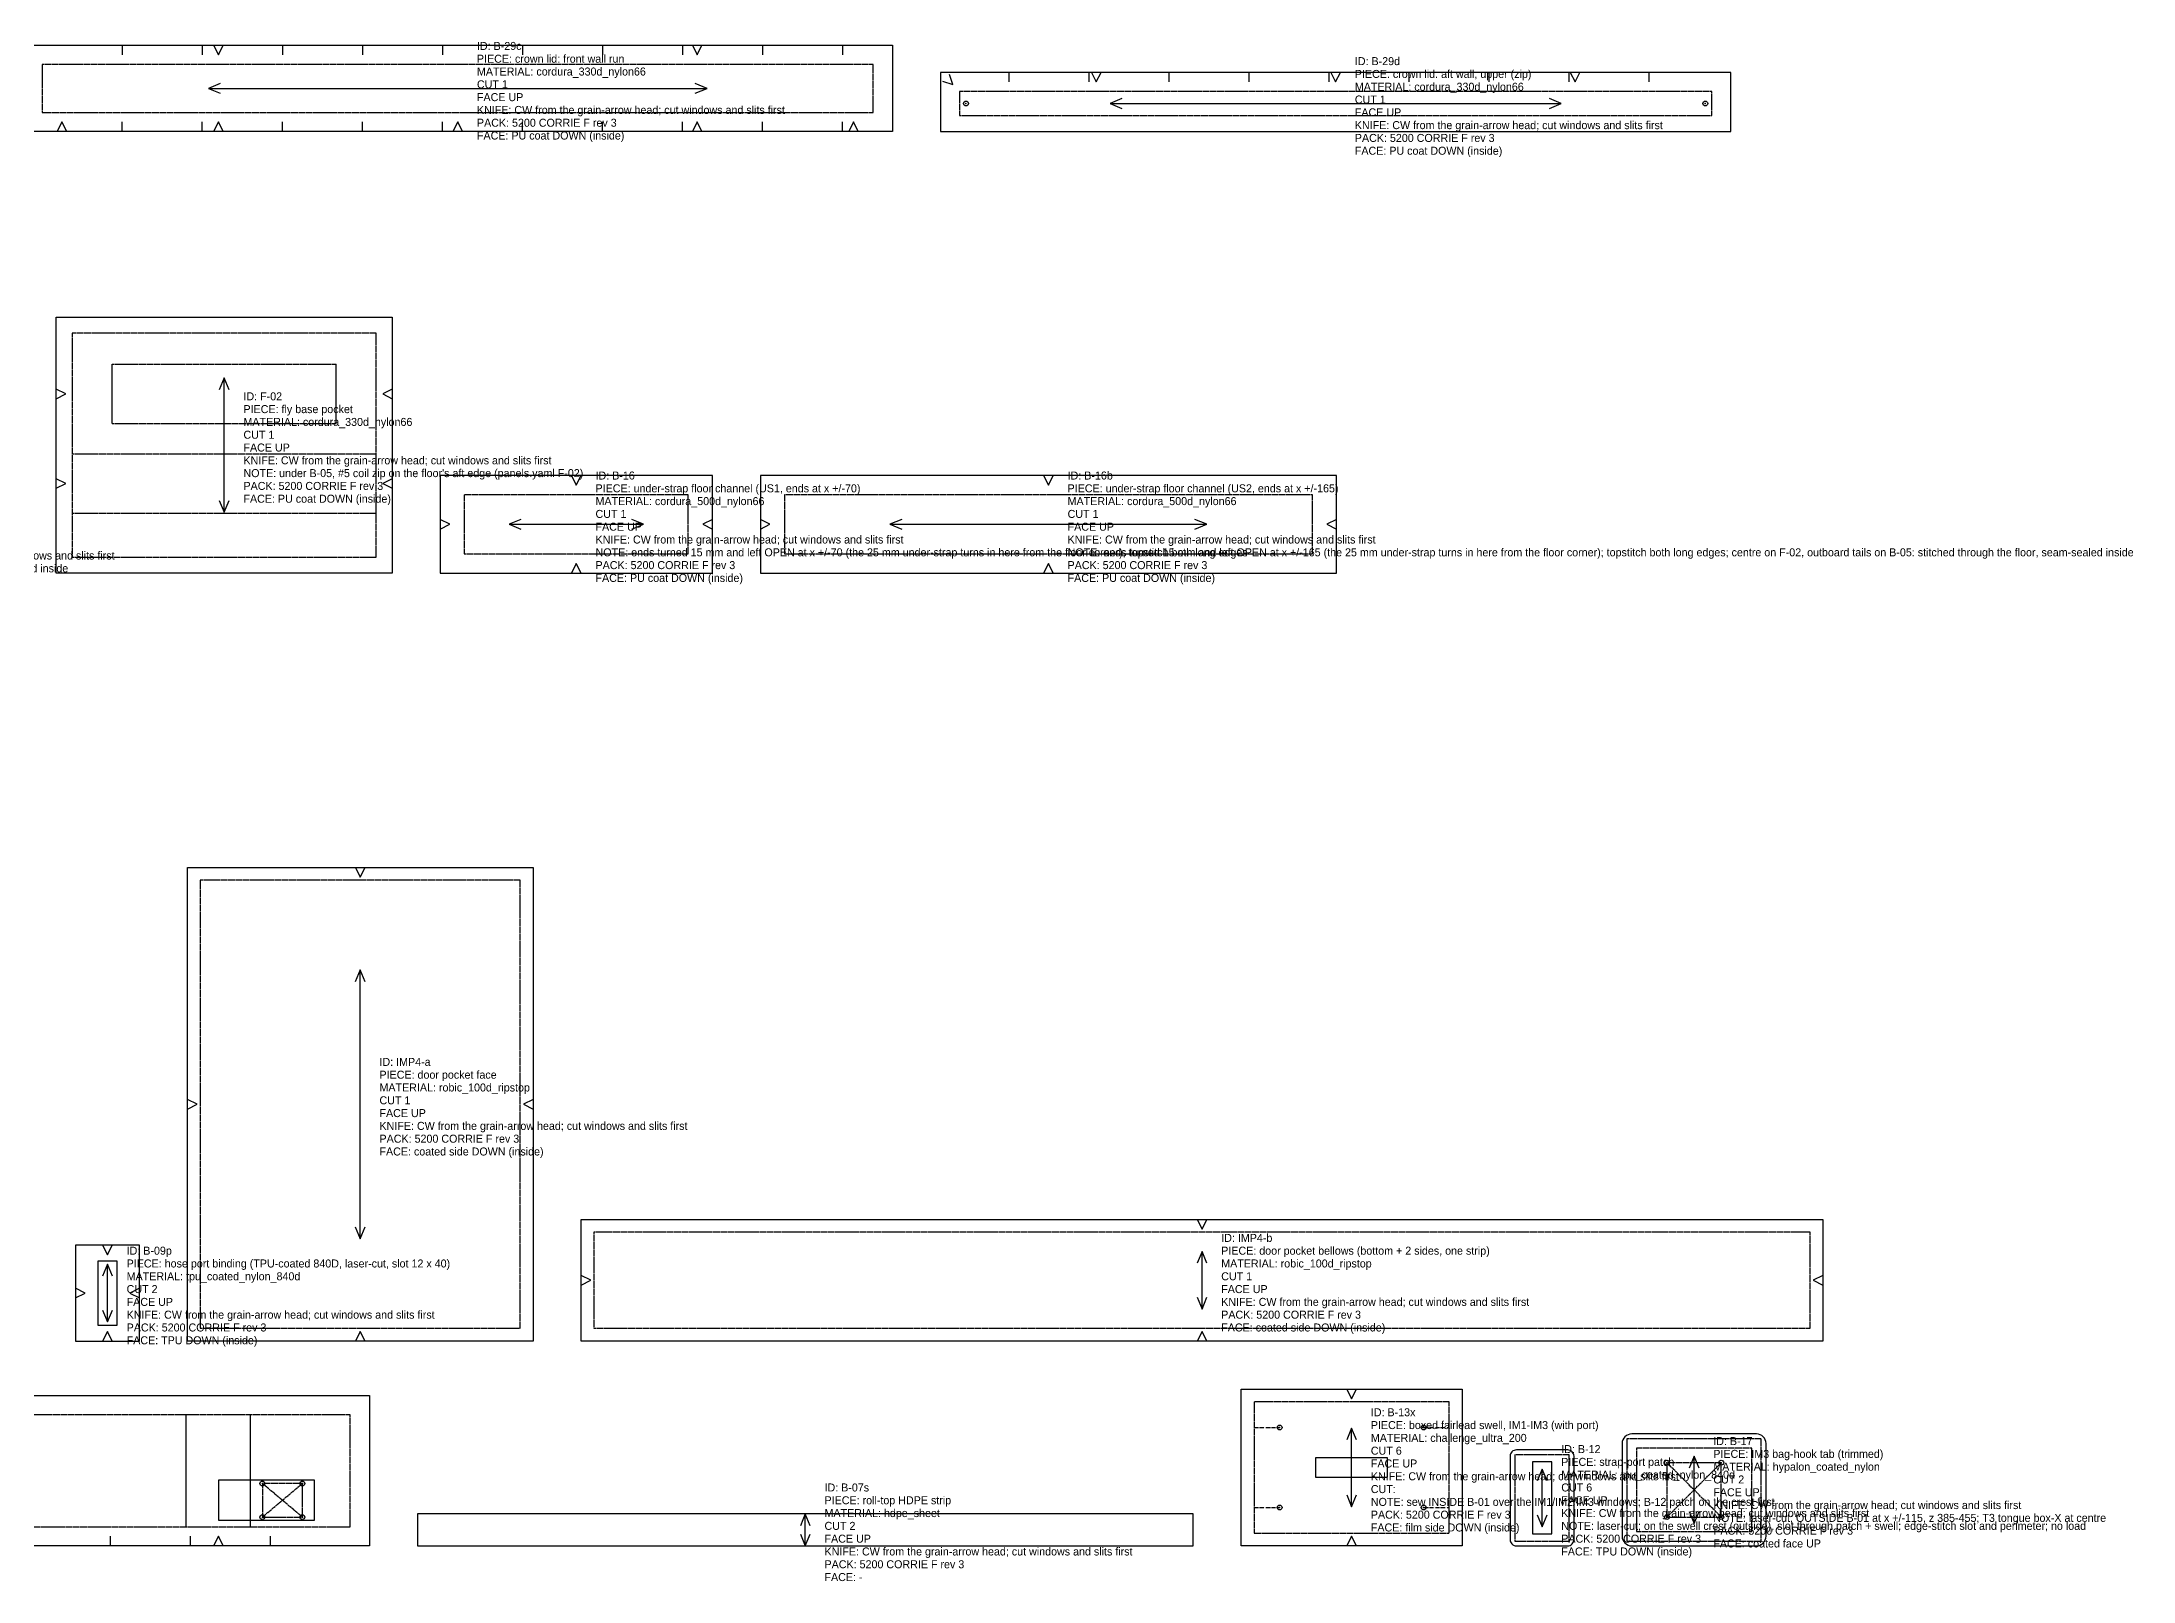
# Model space of a CAD drawing. Header units: millimetres. Extents: x 0 to 2340, y 0 to 5815.
# Drawn here: x 869 to 2176, y 1300 to 2262 of the extents above; entities that cross this region are included whole.
import ezdxf

# ---------------------------------------------------------------- set-up
doc = ezdxf.new("R2010")
doc.units = ezdxf.units.MM
doc.linetypes.add('DASHDOT', pattern=[3.556, 2.54, -0.508, 0, -0.508])
doc.linetypes.add('DASHED', pattern=[1.524, 1.27, -0.254])
for name, color, linetype in [('CUT', 7, 'Continuous'), ('DRILL', 4, 'Continuous'), ('GRAIN', 5, 'Continuous'), ('INTERNAL', 6, 'Continuous'), ('NOTCH', 1, 'Continuous'), ('SEW', 3, 'Continuous'), ('TEXT', 2, 'Continuous')]:
    doc.layers.add(name, color=color, linetype=linetype)

# ---------------------------------------------------------------- blocks, each defined once
blk = doc.blocks.new('B-07_10')
at = {"layer": 'CUT'}
blk.add_lwpolyline([(-12, -12), (-12, 82), (1061.7, 82), (1061.7, -12)], close=True, dxfattribs=at)
at = {"layer": 'DRILL'}
for centre in [(390, 27), (415, 27), (994.8, 27), (1019.8, 27), (390, 6), (415, 6), (994.8, 6), (1019.8, 6)]:
    blk.add_circle(centre, 1.5, dxfattribs=at)
for p in [(390, 27), (415, 27), (994.8, 27), (1019.8, 27), (390, 6), (415, 6), (994.8, 6), (1019.8, 6)]:
    blk.add_point(p, dxfattribs=at)
at = {"layer": 'GRAIN'}
for points in [[(528, 48.6), (524.8, 56), (521.7, 48.6)], [(524.8, 14), (524.8, 56)], [(521.7, 21.4), (524.8, 14), (528, 21.4)]]:
    blk.add_lwpolyline(points, dxfattribs=at)
at = {"layer": 'INTERNAL', "linetype": 'CONTINUOUS'}
for points in [[(422.5, 0), (422.5, 70)], [(462.5, 0), (462.5, 70)], [(947.3, 0), (947.3, 70)], [(987.3, 0), (987.3, 70)]]:
    blk.add_lwpolyline(points, dxfattribs=at)
for points in [[(382.5, 4), (442.5, 4), (442.5, 29), (382.5, 29)], [(967.3, 4), (1027.3, 4), (1027.3, 29), (967.3, 29)]]:
    blk.add_lwpolyline(points, close=True, dxfattribs=at)
at = {"layer": 'NOTCH'}
for points in [[(50, -12), (50, -6)], [(100, -12), (100, -6)], [(150, -12), (150, -6)], [(200, -12), (200, -6)], [(250, -12), (250, -6)], [(300, -12), (300, -6)], [(350, -12), (350, -6)], [(363, -12), (360, -6), (357, -12)], [(400, -12), (400, -6)], [(445.5, -12), (442.5, -6), (439.5, -12)], [(450, -12), (450, -6)], [(500, -12), (500, -6)], [(550, -12), (550, -6)], [(600, -12), (600, -6)], [(650, -12), (650, -6)], [(700, -12), (700, -6)], [(750, -12), (750, -6)], [(800, -12), (800, -6)], [(850, -12), (850, -6)], [(900, -12), (900, -6)], [(950, -12), (950, -6)], [(970.3, -12), (967.3, -6), (964.3, -12)], [(1000, -12), (1000, -6)]]:
    blk.add_lwpolyline(points, dxfattribs=at)
at = {"layer": 'SEW', "linetype": 'DASHED'}
for points in [[(0, 0), (1049.7, 0), (1049.7, 70), (0, 70)], [(390, 6), (415, 6), (415, 27), (390, 27)], [(994.8, 6), (1019.8, 6), (1019.8, 27), (994.8, 27)]]:
    blk.add_lwpolyline(points, close=True, dxfattribs=at)
for points in [[(390, 6), (415, 27)], [(415, 6), (390, 27)], [(994.8, 6), (1019.8, 27)], [(1019.8, 6), (994.8, 27)]]:
    blk.add_lwpolyline(points, dxfattribs=at)
at = {"layer": 'TEXT'}
for s, p in [('PIECE: roll-top hem', (536.8, 51)), ('ID: B-07', (536.8, 59)), ('CUT 1', (536.8, 35)), ('MATERIAL: cordura_330d_nylon66', (536.8, 43)), ('FACE UP', (536.8, 27)), ('KNIFE: CW from the grain-arrow head; cut windows and slits first', (536.8, 19)), ('PACK: 5200 CORRIE F rev 3', (536.8, 11)), ('FACE: PU coat DOWN (inside)', (536.8, 3))]:
    blk.add_text(s, height=5, dxfattribs=at).set_placement(p)
blk = doc.blocks.new('B-07s_11')
at = {"layer": 'CUT'}
blk.add_lwpolyline([(0, 0), (484.8, 0), (484.8, 20), (0, 20)], close=True, dxfattribs=at)
at = {"layer": 'GRAIN'}
for points in [[(245.5, 12.6), (242.4, 20), (239.3, 12.6)], [(242.4, 0), (242.4, 20)], [(239.3, 7.4), (242.4, 0), (245.5, 7.4)]]:
    blk.add_lwpolyline(points, dxfattribs=at)
at = {"layer": 'SEW', "linetype": 'DASHED'}
blk.add_lwpolyline([(0, 0), (484.8, 0), (484.8, 20), (0, 20)], close=True, dxfattribs=at)
at = {"layer": 'TEXT'}
for s, p in [('ID: B-07s', (254.4, 34)), ('PIECE: roll-top HDPE strip', (254.4, 26)), ('CUT 2', (254.4, 10)), ('MATERIAL: hdpe_sheet', (254.4, 18)), ('FACE UP', (254.4, 2)), ('KNIFE: CW from the grain-arrow head; cut windows and slits first', (254.4, -6)), ('PACK: 5200 CORRIE F rev 3', (254.4, -14)), ('FACE: -', (254.4, -22))]:
    blk.add_text(s, height=5, dxfattribs=at).set_placement(p)
blk = doc.blocks.new('B-13x_12')
at = {"layer": 'CUT'}
blk.add_lwpolyline([(-8, -8), (-8, 90), (130, 90), (130, -8)], close=True, dxfattribs=at)
at = {"layer": 'DRILL'}
for centre in [(16, 66), (106, 66), (16, 16), (106, 16)]:
    blk.add_circle(centre, 1.5, dxfattribs=at)
for p in [(16, 66), (106, 66), (16, 16), (106, 16)]:
    blk.add_point(p, dxfattribs=at)
at = {"layer": 'GRAIN'}
for points in [[(64.1, 58.2), (61, 65.6), (57.9, 58.2)], [(61, 16.4), (61, 65.6)], [(57.9, 23.8), (61, 16.4), (64.1, 23.8)]]:
    blk.add_lwpolyline(points, dxfattribs=at)
at = {"layer": 'INTERNAL', "linetype": 'DASHDOT'}
for points in [[(0, 66), (16, 66)], [(106, 66), (122, 66)], [(0, 16), (16, 16)], [(106, 16), (122, 16)]]:
    blk.add_lwpolyline(points, dxfattribs=at)
at = {"layer": 'INTERNAL', "linetype": 'CONTINUOUS'}
blk.add_lwpolyline([(38.5, 35), (83.5, 35), (83.5, 47), (38.5, 47)], close=True, dxfattribs=at)
at = {"layer": 'NOTCH'}
for points in [[(58, 90), (61, 84), (64, 90)], [(64, -8), (61, -2), (58, -8)]]:
    blk.add_lwpolyline(points, dxfattribs=at)
at = {"layer": 'SEW', "linetype": 'DASHED'}
blk.add_lwpolyline([(0, 0), (122, 0), (122, 82), (0, 82)], close=True, dxfattribs=at)
at = {"layer": 'TEXT'}
for s, p in [('PIECE: boxed fairlead swell, IM1-IM3 (with port)', (73, 65)), ('ID: B-13x', (73, 73)), ('CUT 6', (73, 49)), ('MATERIAL: challenge_ultra_200', (73, 57)), ('FACE UP', (73, 41)), ('CUT: ', (73, 25)), ('KNIFE: CW from the grain-arrow head; cut windows and slits first', (73, 33)), ('NOTE: sew INSIDE B-01 over the IM1/IM2/IM3 windows; B-12 patch on the crest first', (73, 17)), ('PACK: 5200 CORRIE F rev 3', (73, 9)), ('FACE: film side DOWN (inside)', (73, 1))]:
    blk.add_text(s, height=5, dxfattribs=at).set_placement(p)
blk = doc.blocks.new('B-12_13')
at = {"layer": 'CUT'}
blk.add_lwpolyline([(1.2, 1.2), (1.8, 0.7), (2.5, 0.3), (3.2, 0.1), (4, 0), (36, 0), (36.8, 0.1), (37.5, 0.3), (38.2, 0.7), (38.8, 1.2), (39.3, 1.8), (39.7, 2.5), (39.9, 3.2), (40, 4), (40, 56), (39.9, 56.8), (39.7, 57.5), (39.3, 58.2), (38.8, 58.8), (38.2, 59.3), (37.5, 59.7), (36.8, 59.9), (36, 60), (4, 60), (3.2, 59.9), (2.5, 59.7), (1.8, 59.3), (1.2, 58.8), (0.7, 58.2), (0.3, 57.5), (0.1, 56.8), (0, 56), (0, 4), (0.1, 3.2), (0.3, 2.5), (0.7, 1.8)], close=True, dxfattribs=at)
at = {"layer": 'CUT', "linetype": 'CONTINUOUS'}
blk.add_lwpolyline([(14, 7.5), (26, 7.5), (26, 52.5), (14, 52.5)], close=True, dxfattribs=at)
at = {"layer": 'GRAIN'}
for points in [[(23.1, 40.6), (20, 48), (16.9, 40.6)], [(20, 12), (20, 48)], [(16.9, 19.4), (20, 12), (23.1, 19.4)]]:
    blk.add_lwpolyline(points, dxfattribs=at)
at = {"layer": 'SEW', "linetype": 'DASHED'}
for points in [[(1.2, 1.2), (1.8, 0.7), (2.5, 0.3), (3.2, 0.1), (4, 0), (36, 0), (36.8, 0.1), (37.5, 0.3), (38.2, 0.7), (38.8, 1.2), (39.3, 1.8), (39.7, 2.5), (39.9, 3.2), (40, 4), (40, 56), (39.9, 56.8), (39.7, 57.5), (39.3, 58.2), (38.8, 58.8), (38.2, 59.3), (37.5, 59.7), (36.8, 59.9), (36, 60), (4, 60), (3.2, 59.9), (2.5, 59.7), (1.8, 59.3), (1.2, 58.8), (0.7, 58.2), (0.3, 57.5), (0.1, 56.8), (0, 56), (0, 4), (0.1, 3.2), (0.3, 2.5), (0.7, 1.8)], [(3, 3), (37, 3), (37, 57), (3, 57)]]:
    blk.add_lwpolyline(points, close=True, dxfattribs=at)
at = {"layer": 'TEXT'}
for s, p in [('PIECE: strap-port patch', (32, 50)), ('ID: B-12', (32, 58)), ('MATERIAL: tpu_coated_nylon_840d', (32, 42)), ('CUT 6', (32, 34)), ('FACE UP', (32, 26)), ('KNIFE: CW from the grain-arrow head; cut windows and slits first', (32, 18)), ('NOTE: laser-cut; on the swell crest (outside), slot through patch + swell; edge-stitch slot and perimeter; no load', (32, 10)), ('PACK: 5200 CORRIE F rev 3', (32, 2)), ('FACE: TPU DOWN (inside)', (32, -6))]:
    blk.add_text(s, height=5, dxfattribs=at).set_placement(p)
blk = doc.blocks.new('B-17_14')
at = {"layer": 'CUT'}
blk.add_lwpolyline([(1.8, 1.8), (2.7, 1), (3.7, 0.5), (4.8, 0.1), (6, 0), (84, 0), (85.2, 0.1), (86.3, 0.5), (87.3, 1), (88.2, 1.8), (89, 2.7), (89.5, 3.7), (89.9, 4.8), (90, 6), (90, 64), (89.9, 65.2), (89.5, 66.3), (89, 67.3), (88.2, 68.2), (87.3, 69), (86.3, 69.5), (85.2, 69.9), (84, 70), (6, 70), (4.8, 69.9), (3.7, 69.5), (2.7, 69), (1.8, 68.2), (1, 67.3), (0.5, 66.3), (0.1, 65.2), (0, 64), (0, 6), (0.1, 4.8), (0.5, 3.7), (1, 2.7)], close=True, dxfattribs=at)
at = {"layer": 'DRILL'}
for centre in [(28, 52), (62, 52), (28, 18), (62, 18)]:
    blk.add_circle(centre, 1.5, dxfattribs=at)
for p in [(28, 52), (62, 52), (28, 18), (62, 18)]:
    blk.add_point(p, dxfattribs=at)
at = {"layer": 'GRAIN'}
for points in [[(48.1, 48.6), (45, 56), (41.9, 48.6)], [(45, 14), (45, 56)], [(41.9, 21.4), (45, 14), (48.1, 21.4)]]:
    blk.add_lwpolyline(points, dxfattribs=at)
at = {"layer": 'SEW', "linetype": 'DASHED'}
for points in [[(1.8, 1.8), (2.7, 1), (3.7, 0.5), (4.8, 0.1), (6, 0), (84, 0), (85.2, 0.1), (86.3, 0.5), (87.3, 1), (88.2, 1.8), (89, 2.7), (89.5, 3.7), (89.9, 4.8), (90, 6), (90, 64), (89.9, 65.2), (89.5, 66.3), (89, 67.3), (88.2, 68.2), (87.3, 69), (86.3, 69.5), (85.2, 69.9), (84, 70), (6, 70), (4.8, 69.9), (3.7, 69.5), (2.7, 69), (1.8, 68.2), (1, 67.3), (0.5, 66.3), (0.1, 65.2), (0, 64), (0, 6), (0.1, 4.8), (0.5, 3.7), (1, 2.7)], [(3, 3), (87, 3), (87, 67), (3, 67)], [(9, 9), (81, 9), (81, 61), (9, 61)], [(28, 18), (62, 18), (62, 52), (28, 52)]]:
    blk.add_lwpolyline(points, close=True, dxfattribs=at)
for points in [[(28, 18), (62, 52)], [(62, 18), (28, 52)]]:
    blk.add_lwpolyline(points, dxfattribs=at)
at = {"layer": 'TEXT'}
for s, p in [('ID: B-17', (57, 63)), ('PIECE: IM3 bag-hook tab (trimmed)', (57, 55)), ('CUT 2', (57, 39)), ('MATERIAL: hypalon_coated_nylon', (57, 47)), ('FACE UP', (57, 31)), ('KNIFE: CW from the grain-arrow head; cut windows and slits first', (57, 23)), ('NOTE: laser-cut; OUTSIDE B-01 at x +/-115, z 385-455; T3 tongue box-X at centre', (57, 15)), ('PACK: 5200 CORRIE F rev 3', (57, 7)), ('FACE: coated face UP', (57, -1))]:
    blk.add_text(s, height=5, dxfattribs=at).set_placement(p)
blk = doc.blocks.new('B-09p_20')
at = {"layer": 'CUT'}
blk.add_lwpolyline([(0, 0), (40, 0), (40, 60), (0, 60)], close=True, dxfattribs=at)
at = {"layer": 'CUT', "linetype": 'CONTINUOUS'}
blk.add_lwpolyline([(14, 10), (26, 10), (26, 50), (14, 50)], close=True, dxfattribs=at)
at = {"layer": 'GRAIN'}
for points in [[(23.1, 40.6), (20, 48), (16.9, 40.6)], [(20, 12), (20, 48)], [(16.9, 19.4), (20, 12), (23.1, 19.4)]]:
    blk.add_lwpolyline(points, dxfattribs=at)
at = {"layer": 'NOTCH'}
for points in [[(17, 60), (20, 54), (23, 60)], [(0, 27), (6, 30), (0, 33)], [(40, 33), (34, 30), (40, 27)], [(23, 0), (20, 6), (17, 0)]]:
    blk.add_lwpolyline(points, dxfattribs=at)
at = {"layer": 'SEW', "linetype": 'DASHED'}
blk.add_lwpolyline([(0, 0), (40, 0), (40, 60), (0, 60)], close=True, dxfattribs=at)
at = {"layer": 'TEXT'}
for s, p in [('ID: B-09p', (32, 54)), ('PIECE: hose port binding (TPU-coated 840D, laser-cut, slot 12 x 40)', (32, 46)), ('MATERIAL: tpu_coated_nylon_840d', (32, 38)), ('CUT 2', (32, 30)), ('FACE UP', (32, 22)), ('KNIFE: CW from the grain-arrow head; cut windows and slits first', (32, 14)), ('PACK: 5200 CORRIE F rev 3', (32, 6)), ('FACE: TPU DOWN (inside)', (32, -2))]:
    blk.add_text(s, height=5, dxfattribs=at).set_placement(p)
blk = doc.blocks.new('IMP4-a_21')
at = {"layer": 'CUT'}
blk.add_lwpolyline([(-8, -8), (-8, 288), (208, 288), (208, -8)], close=True, dxfattribs=at)
at = {"layer": 'GRAIN'}
for points in [[(103.1, 216.6), (100, 224), (96.9, 216.6)], [(100, 56), (100, 224)], [(96.9, 63.4), (100, 56), (103.1, 63.4)]]:
    blk.add_lwpolyline(points, dxfattribs=at)
at = {"layer": 'NOTCH'}
for points in [[(97, 288), (100, 282), (103, 288)], [(-8, 137), (-2, 140), (-8, 143)], [(208, 143), (202, 140), (208, 137)], [(103, -8), (100, -2), (97, -8)]]:
    blk.add_lwpolyline(points, dxfattribs=at)
at = {"layer": 'SEW', "linetype": 'DASHED'}
blk.add_lwpolyline([(0, 0), (200, 0), (200, 280), (0, 280)], close=True, dxfattribs=at)
at = {"layer": 'TEXT'}
for s, p in [('PIECE: door pocket face', (112, 156)), ('ID: IMP4-a', (112, 164)), ('CUT 1', (112, 140)), ('MATERIAL: robic_100d_ripstop', (112, 148)), ('FACE UP', (112, 132)), ('KNIFE: CW from the grain-arrow head; cut windows and slits first', (112, 124)), ('PACK: 5200 CORRIE F rev 3', (112, 116)), ('FACE: coated side DOWN (inside)', (112, 108))]:
    blk.add_text(s, height=5, dxfattribs=at).set_placement(p)
blk = doc.blocks.new('IMP4-b_22')
at = {"layer": 'CUT'}
blk.add_lwpolyline([(-8, -8), (-8, 68), (768, 68), (768, -8)], close=True, dxfattribs=at)
at = {"layer": 'GRAIN'}
for points in [[(383.1, 40.6), (380, 48), (376.9, 40.6)], [(380, 12), (380, 48)], [(376.9, 19.4), (380, 12), (383.1, 19.4)]]:
    blk.add_lwpolyline(points, dxfattribs=at)
at = {"layer": 'NOTCH'}
for points in [[(377, 68), (380, 62), (383, 68)], [(-8, 27), (-2, 30), (-8, 33)], [(768, 33), (762, 30), (768, 27)], [(383, -8), (380, -2), (377, -8)]]:
    blk.add_lwpolyline(points, dxfattribs=at)
at = {"layer": 'SEW', "linetype": 'DASHED'}
blk.add_lwpolyline([(0, 0), (760, 0), (760, 60), (0, 60)], close=True, dxfattribs=at)
at = {"layer": 'TEXT'}
for s, p in [('ID: IMP4-b', (392, 54)), ('PIECE: door pocket bellows (bottom + 2 sides, one strip)', (392, 46)), ('MATERIAL: robic_100d_ripstop', (392, 38)), ('CUT 1', (392, 30)), ('FACE UP', (392, 22)), ('KNIFE: CW from the grain-arrow head; cut windows and slits first', (392, 14)), ('PACK: 5200 CORRIE F rev 3', (392, 6)), ('FACE: coated side DOWN (inside)', (392, -2))]:
    blk.add_text(s, height=5, dxfattribs=at).set_placement(p)
blk = doc.blocks.new('FP-b_26')
at = {"layer": 'CUT'}
blk.add_lwpolyline([(-8, -8), (-8, 33), (268, 33), (268, -8)], close=True, dxfattribs=at)
at = {"layer": 'GRAIN'}
for points in [[(133.1, 15.1), (130, 22.5), (126.9, 15.1)], [(130, 2.5), (130, 22.5)], [(126.9, 9.9), (130, 2.5), (133.1, 9.9)]]:
    blk.add_lwpolyline(points, dxfattribs=at)
at = {"layer": 'INTERNAL', "linetype": 'DASHDOT'}
blk.add_lwpolyline([(0, 12.5), (260, 12.5)], dxfattribs=at)
at = {"layer": 'NOTCH'}
for points in [[(127, 33), (130, 27), (133, 33)], [(133, -8), (130, -2), (127, -8)]]:
    blk.add_lwpolyline(points, dxfattribs=at)
at = {"layer": 'SEW', "linetype": 'DASHED'}
blk.add_lwpolyline([(0, 0), (260, 0), (260, 25), (0, 25)], close=True, dxfattribs=at)
at = {"layer": 'TEXT'}
for s, p in [('ID: FP-b', (142, 40.5)), ('PIECE: hip-reach pocket mouth band (camo)', (142, 32.5)), ('MATERIAL: polyester_ht_630d_printable', (142, 24.5)), ('CUT 2', (142, 16.5)), ('FACE UP', (142, 8.5)), ('KNIFE: CW from the grain-arrow head; cut windows and slits first', (142, 0.5)), ('NOTE: shock-cord channel; fold on the line, cord inside', (142, -7.5)), ('PACK: 5200 CORRIE F rev 3', (142, -15.5)), ('FACE: print UP', (142, -23.5))]:
    blk.add_text(s, height=5, dxfattribs=at).set_placement(p)
blk = doc.blocks.new('F-02_27')
at = {"layer": 'CUT'}
blk.add_lwpolyline([(-10, -10), (-10, 150), (200, 150), (200, -10)], close=True, dxfattribs=at)
at = {"layer": 'GRAIN'}
for points in [[(98.1, 104.6), (95, 112), (91.9, 104.6)], [(95, 28), (95, 112)], [(91.9, 35.4), (95, 28), (98.1, 35.4)]]:
    blk.add_lwpolyline(points, dxfattribs=at)
at = {"layer": 'INTERNAL', "linetype": 'CONTINUOUS'}
for points in [[(25, 83.5), (25, 120.5)], [(165, 83.5), (165, 120.5)]]:
    blk.add_lwpolyline(points, dxfattribs=at)
at = {"layer": 'NOTCH'}
for points in [[(-10, 99), (-4, 102), (-10, 105)], [(200, 105), (194, 102), (200, 99)], [(-10, 43), (-4, 46), (-10, 49)], [(200, 49), (194, 46), (200, 43)]]:
    blk.add_lwpolyline(points, dxfattribs=at)
at = {"layer": 'SEW', "linetype": 'DASHED'}
blk.add_lwpolyline([(0, 0), (190, 0), (190, 140), (0, 140)], close=True, dxfattribs=at)
for points in [[(25, 120.5), (165, 120.5)], [(25, 83.5), (165, 83.5)], [(0, 64.5), (190, 64.5)], [(0, 27.5), (190, 27.5)]]:
    blk.add_lwpolyline(points, dxfattribs=at)
at = {"layer": 'TEXT'}
for s, p in [('PIECE: fly base pocket', (107, 90)), ('ID: F-02', (107, 98)), ('CUT 1', (107, 74)), ('MATERIAL: cordura_330d_nylon66', (107, 82)), ('FACE UP', (107, 66)), ('KNIFE: CW from the grain-arrow head; cut windows and slits first', (107, 58)), ("NOTE: under B-05, #5 coil zip on the floor's aft edge (panels.yaml F-02)", (107, 50)), ('PACK: 5200 CORRIE F rev 3', (107, 42)), ('FACE: PU coat DOWN (inside)', (107, 34))]:
    blk.add_text(s, height=5, dxfattribs=at).set_placement(p)
blk = doc.blocks.new('B-16_28')
at = {"layer": 'CUT'}
blk.add_lwpolyline([(-15, 49), (-15, -12), (155, -12), (155, 49)], close=True, dxfattribs=at)
at = {"layer": 'GRAIN'}
for points in [[(35.4, 21.6), (28, 18.5), (35.4, 15.4)], [(28, 18.5), (112, 18.5)], [(104.6, 15.4), (112, 18.5), (104.6, 21.6)]]:
    blk.add_lwpolyline(points, dxfattribs=at)
at = {"layer": 'NOTCH'}
for points in [[(67, 49), (70, 43), (73, 49)], [(-15, 15.5), (-9, 18.5), (-15, 21.5)], [(155, 21.5), (149, 18.5), (155, 15.5)], [(73, -12), (70, -6), (67, -12)]]:
    blk.add_lwpolyline(points, dxfattribs=at)
at = {"layer": 'SEW', "linetype": 'DASHED'}
blk.add_lwpolyline([(0, 0), (140, 0), (140, 37), (0, 37)], close=True, dxfattribs=at)
at = {"layer": 'TEXT'}
for s, p in [('PIECE: under-strap floor channel (US1, ends at x +/-70)', (82, 38.5)), ('ID: B-16', (82, 46.5)), ('CUT 1', (82, 22.5)), ('MATERIAL: cordura_500d_nylon66', (82, 30.5)), ('FACE UP', (82, 14.5)), ('KNIFE: CW from the grain-arrow head; cut windows and slits first', (82, 6.5)), ('NOTE: ends turned 15 mm and left OPEN at x +/-70 (the 25 mm under-strap turns in here from the floor corner); topstitch both long edges', (82, -1.5)), ('PACK: 5200 CORRIE F rev 3', (82, -9.5)), ('FACE: PU coat DOWN (inside)', (82, -17.5))]:
    blk.add_text(s, height=5, dxfattribs=at).set_placement(p)
blk = doc.blocks.new('B-16b_29')
at = {"layer": 'CUT'}
blk.add_lwpolyline([(-15, 49), (-15, -12), (345, -12), (345, 49)], close=True, dxfattribs=at)
at = {"layer": 'GRAIN'}
for points in [[(73.4, 21.6), (66, 18.5), (73.4, 15.4)], [(66, 18.5), (264, 18.5)], [(256.6, 15.4), (264, 18.5), (256.6, 21.6)]]:
    blk.add_lwpolyline(points, dxfattribs=at)
at = {"layer": 'NOTCH'}
for points in [[(162, 49), (165, 43), (168, 49)], [(-15, 15.5), (-9, 18.5), (-15, 21.5)], [(345, 21.5), (339, 18.5), (345, 15.5)], [(168, -12), (165, -6), (162, -12)]]:
    blk.add_lwpolyline(points, dxfattribs=at)
at = {"layer": 'SEW', "linetype": 'DASHED'}
blk.add_lwpolyline([(0, 0), (330, 0), (330, 37), (0, 37)], close=True, dxfattribs=at)
at = {"layer": 'TEXT'}
for s, p in [('PIECE: under-strap floor channel (US2, ends at x +/-165)', (177, 38.5)), ('ID: B-16b', (177, 46.5)), ('CUT 1', (177, 22.5)), ('MATERIAL: cordura_500d_nylon66', (177, 30.5)), ('FACE UP', (177, 14.5)), ('KNIFE: CW from the grain-arrow head; cut windows and slits first', (177, 6.5)), ('NOTE: ends turned 15 mm and left OPEN at x +/-165 (the 25 mm under-strap turns in here from the floor corner); topstitch both long edges; centre on F-02, outboard tails on B-05: stitched through the floor, seam-sealed inside', (177, -1.5)), ('PACK: 5200 CORRIE F rev 3', (177, -9.5)), ('FACE: PU coat DOWN (inside)', (177, -17.5))]:
    blk.add_text(s, height=5, dxfattribs=at).set_placement(p)
blk = doc.blocks.new('B-29c_32')
at = {"layer": 'CUT'}
blk.add_lwpolyline([(-12, -12), (-12, 42), (531.2, 42), (531.2, -12)], close=True, dxfattribs=at)
at = {"layer": 'GRAIN'}
for points in [[(111.2, 18.1), (103.8, 15), (111.2, 11.9)], [(103.8, 15), (415.4, 15)], [(408, 11.9), (415.4, 15), (408, 18.1)]]:
    blk.add_lwpolyline(points, dxfattribs=at)
at = {"layer": 'NOTCH'}
for points in [[(50, 42), (50, 36)], [(100, 42), (100, 36)], [(107, 42), (110, 36), (113, 42)], [(150, 42), (150, 36)], [(200, 42), (200, 36)], [(250, 42), (250, 36)], [(300, 42), (300, 36)], [(350, 42), (350, 36)], [(400, 42), (400, 36)], [(406.2, 42), (409.2, 36), (412.2, 42)], [(450, 42), (450, 36)], [(500, 42), (500, 36)], [(15.3, -12), (12.3, -6), (9.3, -12)], [(50, -12), (50, -6)], [(100, -12), (100, -6)], [(113, -12), (110, -6), (107, -12)], [(150, -12), (150, -6)], [(200, -12), (200, -6)], [(250, -12), (250, -6)], [(262.6, -12), (259.6, -6), (256.6, -12)], [(300, -12), (300, -6)], [(350, -12), (350, -6)], [(400, -12), (400, -6)], [(412.2, -12), (409.2, -6), (406.2, -12)], [(450, -12), (450, -6)], [(500, -12), (500, -6)], [(509.9, -12), (506.9, -6), (503.9, -12)]]:
    blk.add_lwpolyline(points, dxfattribs=at)
at = {"layer": 'SEW', "linetype": 'DASHED'}
blk.add_lwpolyline([(0, 0), (519.2, 0), (519.2, 30), (0, 30)], close=True, dxfattribs=at)
at = {"layer": 'TEXT'}
for s, p in [('ID: B-29c', (271.6, 39)), ('PIECE: crown lid: front wall run', (271.6, 31)), ('MATERIAL: cordura_330d_nylon66', (271.6, 23)), ('CUT 1', (271.6, 15)), ('FACE UP', (271.6, 7)), ('KNIFE: CW from the grain-arrow head; cut windows and slits first', (271.6, -1)), ('PACK: 5200 CORRIE F rev 3', (271.6, -9)), ('FACE: PU coat DOWN (inside)', (271.6, -17))]:
    blk.add_text(s, height=5, dxfattribs=at).set_placement(p)
blk = doc.blocks.new('B-29d_33')
at = {"layer": 'CUT'}
blk.add_lwpolyline([(-12, 27), (-12, -10), (482, -10), (482, 27)], close=True, dxfattribs=at)
at = {"layer": 'DRILL'}
for centre in [(4, 7.5), (466, 7.5)]:
    blk.add_circle(centre, 1.5, dxfattribs=at)
for p in [(4, 7.5), (466, 7.5)]:
    blk.add_point(p, dxfattribs=at)
at = {"layer": 'GRAIN'}
for points in [[(101.4, 10.6), (94, 7.5), (101.4, 4.4)], [(94, 7.5), (376, 7.5)], [(368.6, 4.4), (376, 7.5), (368.6, 10.6)]]:
    blk.add_lwpolyline(points, dxfattribs=at)
at = {"layer": 'NOTCH'}
for points in [[(30.8, 27), (30.8, 21)], [(80.8, 27), (80.8, 21)], [(82.4, 27), (85.4, 21), (88.4, 27)], [(130.8, 27), (130.8, 21)], [(180.8, 27), (180.8, 21)], [(230.8, 27), (230.8, 21)], [(232, 27), (235, 21), (238, 27)], [(280.8, 27), (280.8, 21)], [(330.8, 27), (330.8, 21)], [(380.8, 27), (380.8, 21)], [(381.6, 27), (384.6, 21), (387.6, 27)], [(430.8, 27), (430.8, 21)], [(-10.6, 21.4), (-4.2, 19.3), (-6.3, 25.7)]]:
    blk.add_lwpolyline(points, dxfattribs=at)
at = {"layer": 'SEW', "linetype": 'DASHED'}
blk.add_lwpolyline([(0, 0), (470, 0), (470, 15), (0, 15)], close=True, dxfattribs=at)
at = {"layer": 'TEXT'}
for s, p in [('PIECE: crown lid: aft wall, upper (zip)', (247, 23.5)), ('ID: B-29d', (247, 31.5)), ('MATERIAL: cordura_330d_nylon66', (247, 15.5)), ('CUT 1', (247, 7.5)), ('FACE UP', (247, -0.5)), ('KNIFE: CW from the grain-arrow head; cut windows and slits first', (247, -8.5)), ('PACK: 5200 CORRIE F rev 3', (247, -16.5)), ('FACE: PU coat DOWN (inside)', (247, -24.5))]:
    blk.add_text(s, height=5, dxfattribs=at).set_placement(p)

msp = doc.modelspace()

# ---------------------------------------------------------------- block references
at = {"layer": 'CUT'}
for name, p in [('B-29c_32', (869.3, 2217.8)), ('B-29d_33', (1442.5, 2215.8)), ('F-02_27', (888, 1939.8)), ('B-16_28', (1133, 1941.8)), ('B-16b_29', (1333, 1941.8)), ('FP-b_26', (580, 1937.8)), ('IMP4-a_21', (968, 1457.8)), ('IMP4-b_22', (1214, 1457.8)), ('B-09p_20', (890, 1449.8)), ('B-07_10', (12, 1333.8)), ('B-13x_12', (1626.5, 1329.8)), ('B-17_14', (1856.5, 1321.8)), ('B-12_13', (1786.5, 1321.8)), ('B-07s_11', (1103.7, 1321.8))]:
    msp.add_blockref(name, p, dxfattribs=at)

doc.saveas('drawing.dxf')
